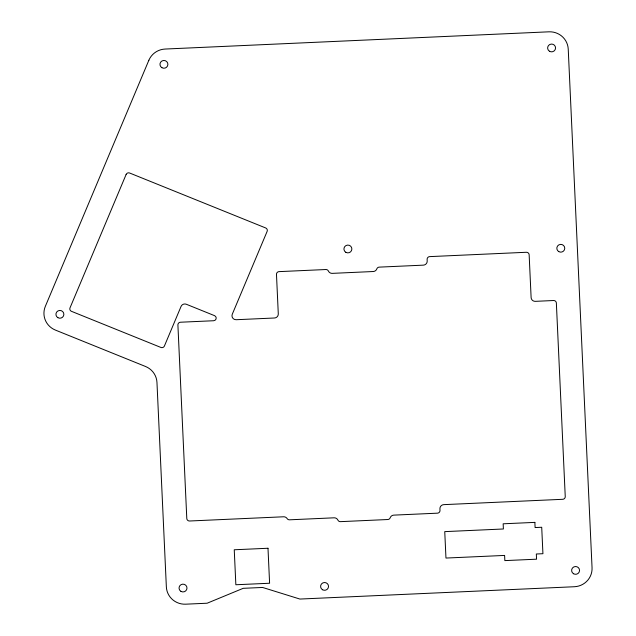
<?xml version="1.0" encoding="UTF-8"?>
<svg xmlns="http://www.w3.org/2000/svg" width="636" height="636" viewBox="0 0 636 636"><rect width="100%" height="100%" fill="white"/><g stroke="black" fill="none" stroke-linecap="round" stroke-linejoin="round"><path stroke-width="0.95" d="M148.848 60.277L45.331 306.377A18.516 18.158 -1.1 0 0 55.388 330.076L145.533 366.487A18.516 18.158 -1.1 0 1 156.965 382.443L166.354 586.877A18.516 18.158 -1.1 0 0 185.688 604.184L207.129 603.222L243.198 588.324L262.604 587.457L299.898 599.056L574.388 586.734A18.516 18.158 -1.1 0 0 592.052 567.757L568.234 49.123A18.516 18.158 -1.1 0 0 548.908 31.816L165.129 49.044A18.516 18.158 -1.1 0 0 148.848 60.277M126.127 174.455L70 307.888A2.687 2.639 -1.1 0 0 71.463 311.322L160.9 347.447A2.687 2.639 -1.1 0 0 164.414 346.016L181.069 306.409A4.031 3.951 -1.1 0 1 186.332 304.262L214.563 315.663A2.687 2.639 -1.1 0 1 213.656 320.735L180.465 322.221A2.687 2.639 -1.1 0 0 177.905 324.972L186.793 518.491A2.687 2.639 -1.1 0 0 189.6 521.003L283.569 516.782A4.031 3.951 -1.1 0 1 287.146 518.602A2.687 2.639 -1.1 0 0 289.539 519.811L334.067 517.815A4.031 3.951 -1.1 0 1 337.915 520.113A2.687 2.639 -1.1 0 0 340.475 521.647L387.769 519.525A2.687 2.639 -1.1 0 0 390.186 517.768A4.031 3.951 -1.1 0 1 393.803 515.128L437.433 513.173A2.687 2.639 -1.1 0 0 440.001 510.422L439.921 508.776A4.031 3.951 -1.1 0 1 443.769 504.642L562.725 499.3A2.647 2.592 -1.1 0 0 565.245 496.589L556.357 302.998A2.647 2.592 -1.1 0 0 553.59 300.518L535.329 301.345A4.031 3.951 -1.1 0 1 531.116 297.576L529.152 254.79A2.687 2.639 -1.1 0 0 526.346 252.277L429.69 256.618A2.687 2.639 -1.1 0 0 427.122 259.369L427.201 261.014A4.031 3.951 -1.1 0 1 423.353 265.148L379.231 267.128A2.687 2.639 -1.1 0 0 376.822 268.885A4.031 3.951 -1.1 0 1 373.197 271.524L332.254 273.361A4.031 3.951 -1.1 0 1 328.407 271.055A2.687 2.639 -1.1 0 0 325.839 269.529L279.037 271.628A2.687 2.639 -1.1 0 0 276.477 274.378L278.29 313.874A4.031 3.951 -1.1 0 1 274.442 318L236.171 319.717A4.031 3.951 -1.1 0 1 232.267 314.264L267.12 231.401A2.687 2.639 -1.1 0 0 265.665 227.958L129.633 173.016A2.687 2.639 -1.1 0 0 126.127 174.455M534.868 522.379L503.156 523.802L503.394 528.985L444.747 531.624L445.963 558.058L504.61 555.427L504.849 560.61L536.561 559.187L536.323 554.004L542.929 553.702L541.713 527.268L535.107 527.562L534.868 522.379M267.995 548.256L234.247 549.774L235.853 584.754L269.6 583.244L267.995 548.256M322.516 589.739A3.967 3.888 -1.1 0 0 328.534 586.479A3.967 3.888 -1.1 0 0 322.659 582.997A3.967 3.888 -1.1 0 0 322.516 589.739M180.958 591.369A3.967 3.888 -1.1 0 0 186.984 588.117A3.967 3.888 -1.1 0 0 181.101 584.635A3.967 3.888 -1.1 0 0 180.958 591.369M57.852 317.658A3.967 3.888 -1.1 0 0 63.87 314.399A3.967 3.888 -1.1 0 0 57.995 310.917A3.967 3.888 -1.1 0 0 57.852 317.658M345.849 252.309A3.967 3.888 -1.1 0 0 351.867 249.058A3.967 3.888 -1.1 0 0 345.992 245.568A3.967 3.888 -1.1 0 0 345.849 252.309M558.742 251.594A3.967 3.888 -1.1 0 0 564.76 248.342A3.967 3.888 -1.1 0 0 558.885 244.86A3.967 3.888 -1.1 0 0 558.742 251.594M573.537 573.744A3.967 3.888 -1.1 0 0 579.555 570.492A3.967 3.888 -1.1 0 0 573.68 567.002A3.967 3.888 -1.1 0 0 573.537 573.744M549.544 51.293A3.967 3.888 -1.1 0 0 555.562 48.034A3.967 3.888 -1.1 0 0 549.679 44.552A3.967 3.888 -1.1 0 0 549.544 51.293M161.878 67.678A3.967 3.888 -1.1 0 0 167.896 64.427A3.967 3.888 -1.1 0 0 162.013 60.945A3.967 3.888 -1.1 0 0 161.878 67.678"/></g></svg>
